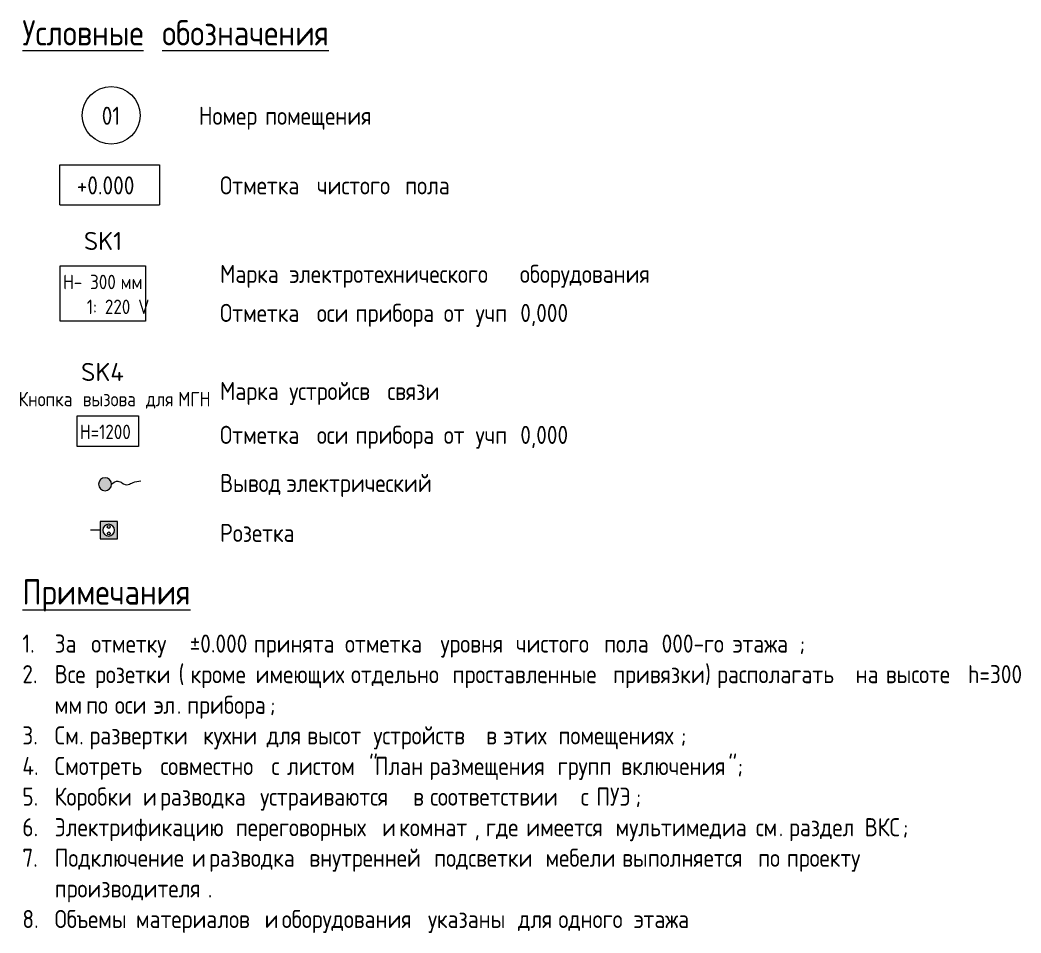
# Model space of a CAD drawing. Header units: millimetres. Extents: x 1322 to 199238, y -8553 to 29000.
# Drawn here: x 1322.2 to 1460.7, y 3029.1 to 3155.3 of the extents above; entities that cross this region are included whole.
import ezdxf

# ---------------------------------------------------------------- set-up
doc = ezdxf.new("R2010")
doc.units = ezdxf.units.MM
doc.layers.add('A-DETL', color=7, linetype='Continuous', lineweight=9)
doc.layers.add('G-ANNO-TEXT', color=7, linetype='Continuous', lineweight=9)
doc.layers.add('A-DETL-GENF-1', color=1, linetype='Continuous', lineweight=9, true_color=0xff0000)
doc.layers.add('G-ANNO-TEXT-1', color=7, linetype='Continuous', lineweight=9, true_color=0x3c3c3c)
doc.styles.add('GOST Common', font='GOST_Common.ttf', dxfattribs={"width": 0.9, "height": 3.5})
doc.styles.add('GOST Common_1', font='GOST_Common.ttf', dxfattribs={"width": 0.9, "height": 2.5})
doc.styles.add('GOST Common_2', font='GOST_Common.ttf', dxfattribs={"width": 0.9, "height": 2})
doc.styles.add('ISOCPEUR_B', font='', dxfattribs={"height": 2.5})
doc.styles.get('ISOCPEUR_B').set_extended_font_data('ISOCPEUR', bold=True)

msp = doc.modelspace()

# ---------------------------------------------------------------- hatches: boundary and pattern name
at = {"layer": 'A-DETL-GENF-1'}
msp.add_hatch(color=256, dxfattribs=at).paths.add_polyline_path([(1333.94, 3090.23), (1334.17, 3090.26), (1334.39, 3090.35), (1334.58, 3090.49), (1334.72, 3090.68), (1334.81, 3090.9), (1334.84, 3091.13), (1334.81, 3091.37), (1334.72, 3091.58), (1334.58, 3091.77), (1334.39, 3091.91), (1334.17, 3092), (1333.94, 3092.03), (1333.71, 3092), (1333.49, 3091.91), (1333.3, 3091.77), (1333.16, 3091.58), (1333.07, 3091.37), (1333.04, 3091.13), (1333.07, 3090.9), (1333.16, 3090.68), (1333.3, 3090.49), (1333.49, 3090.35), (1333.71, 3090.26)])
h = msp.add_hatch(color=256, dxfattribs=at)
h.paths.add_polyline_path([(1333.25, 3083.56), (1335.65, 3083.56), (1335.65, 3085.98), (1333.25, 3085.98), (1333.25, 3083.97)])
h.paths.add_polyline_path([(1334.45, 3083.97), (1334.24, 3083.99), (1334.05, 3084.07), (1333.88, 3084.2), (1333.75, 3084.37), (1333.67, 3084.57), (1333.64, 3084.78), (1333.67, 3084.99), (1333.75, 3085.18), (1333.88, 3085.35), (1334.05, 3085.48), (1334.24, 3085.56), (1334.45, 3085.59), (1334.66, 3085.56), (1334.86, 3085.48), (1335.02, 3085.35), (1335.15, 3085.18), (1335.23, 3084.99), (1335.26, 3084.78), (1335.23, 3084.57), (1335.15, 3084.37), (1335.02, 3084.2), (1334.86, 3084.07), (1334.66, 3083.99)])

# ---------------------------------------------------------------- linework, layer by layer
at = {"layer": 'A-DETL'}
for p, q in [((1327.67, 3135.3), (1341.46, 3135.3)), ((1327.67, 3129.8), (1327.67, 3135.3)), ((1341.46, 3135.3), (1341.46, 3129.8)), ((1327.67, 3129.8), (1341.46, 3129.8)), ((1335.65, 3085.98), (1333.25, 3085.98)), ((1333.25, 3085.98), (1333.25, 3083.56)), ((1335.65, 3083.56), (1335.65, 3085.98)), ((1333.25, 3084.77), (1331.93, 3084.77)), ((1333.25, 3083.56), (1335.65, 3083.56))]:
    msp.add_line(p, q, dxfattribs=at)
for centre, radius in [((1334.79, 3142.16), 4), ((1334.45, 3085.22), 0.2), ((1334.47, 3084.33), 0.2)]:
    msp.add_circle(centre, radius, dxfattribs=at)
for centre, radius, start, end in [((1333.94, 3091.13), 0.902, 0, 180), ((1333.94, 3091.13), 0.902, 180, 0), ((1334.45, 3084.78), 0.81, 0, 180), ((1334.45, 3084.78), 0.81, 180, 0)]:
    msp.add_arc(centre, radius, start, end, dxfattribs=at)
msp.add_open_spline([(1334.84, 3091.13), (1335.51, 3091.8), (1336.52, 3091.22), (1336.89, 3090.85), (1338.07, 3091.54), (1338.89, 3091.62)], degree=3, knots=[0, 0, 0, 0, 0.002878273, 0.006213803, 0.009176589, 0.009176589, 0.009176589, 0.009176589], dxfattribs=at)
at = {"layer": 'G-ANNO-TEXT-1', "flags": 128}
for points in [[(1327.73, 3121.35), (1339.54, 3121.35), (1339.54, 3113.67), (1327.73, 3113.67)], [(1330.07, 3100.61), (1338.55, 3100.61), (1338.55, 3096.37), (1330.07, 3096.37)]]:
    msp.add_lwpolyline(points, close=True, dxfattribs=at)

# ---------------------------------------------------------------- texts
at = {"layer": 'G-ANNO-TEXT', "attachment_point": 1}
for s, insert, char_height, width, style in [('\\LУсловные', (1322.5, 3155.32), 3.5, 22.1506, 'GOST Common'), ('\\L\\fGOST Common|b0|i0|c204|p34|;\\W.9;\\L ', (1340.78, 3155.32), 3.5, 1.2987, 'GOST Common'), ('\\Lобозначения', (1341.85, 3155.32), 3.5, 30.1595, 'GOST Common'), ('01', (1333.48, 3143.35), 2.5, 3.319, 'GOST Common_1'), ('Номер', (1346.92, 3143.35), 2.5, 10.1734, 'GOST Common_1'), ('\\fGOST Common|b0|i0|c204|p34|;\\W.9; ', (1355.31, 3143.35), 2.5, 0.938, 'GOST Common_1'), ('помещения', (1356.09, 3143.35), 2.5, 18.543, 'GOST Common_1'), ('+0.000', (1330.03, 3133.72), 2.5, 10.5342, 'GOST Common_1'), ('Отметка', (1349.86, 3133.72), 2.5, 15.2962, 'GOST Common_1'), ('\\fGOST Common|b0|i0|c204|p34|;\\W.9; ', (1362.48, 3133.72), 2.5, 0.938, 'GOST Common_1'), ('\\fGOST Common|b0|i0|c204|p34|;\\W.9; ', (1374.68, 3133.72), 2.5, 0.938, 'GOST Common_1'), ('\\fGOST Common|b0|i0|c204|p34|;\\W.9; ', (1382.06, 3133.72), 2.5, 0.938, 'GOST Common_1'), ('чистого', (1363.25, 3133.72), 2.5, 13.8532, 'GOST Common_1'), ('пола', (1375.46, 3133.72), 2.5, 8.0089, 'GOST Common_1'), ('SK1', (1331.02, 3126.03), 2.5, 6.5738, 'ISOCPEUR_B'), ('Марка', (1349.86, 3121.48), 2.5, 10.6785, 'GOST Common_1'), ('\\fGOST Common|b0|i0|c204|p34|;\\W.9; ', (1358.67, 3121.48), 2.5, 0.938, 'GOST Common_1'), ('электротехнического', (1359.44, 3121.48), 2.5, 37.7354, 'GOST Common_1'), ('\\fGOST Common|b0|i0|c204|p34|;\\W.9; ', (1390.58, 3121.48), 2.5, 0.938, 'GOST Common_1'), ('оборудования', (1391.35, 3121.48), 2.5, 23.5937, 'GOST Common_1'), ('Отметка', (1349.86, 3116.08), 2.5, 15.2962, 'GOST Common_1'), ('\\fGOST Common|b0|i0|c204|p34|;\\W.9; ', (1362.48, 3116.08), 2.5, 0.938, 'GOST Common_1'), ('оси', (1363.25, 3116.08), 2.5, 5.5557, 'GOST Common_1'), ('\\fGOST Common|b0|i0|c204|p34|;\\W.9; ', (1367.84, 3116.08), 2.5, 0.938, 'GOST Common_1'), ('прибора', (1368.61, 3116.08), 2.5, 13.8532, 'GOST Common_1'), ('\\fGOST Common|b0|i0|c204|p34|;\\W.9; ', (1380.04, 3116.08), 2.5, 0.938, 'GOST Common_1'), ('от', (1380.81, 3116.08), 2.5, 4.4013, 'GOST Common_1'), ('\\fGOST Common|b0|i0|c204|p34|;\\W.9; ', (1384.44, 3116.08), 2.5, 0.938, 'GOST Common_1'), ('учп', (1385.22, 3116.08), 2.5, 5.8443, 'GOST Common_1'), (' 0,000', (1390.04, 3116.08), 2.5, 9.6684, 'GOST Common_1'), ('SK4', (1330.63, 3107.91), 2.5, 7.4557, 'ISOCPEUR_B'), ('Марка', (1349.86, 3105.28), 2.5, 10.6785, 'GOST Common_1'), ('\\fGOST Common|b0|i0|c204|p34|;\\W.9; ', (1358.67, 3105.28), 2.5, 0.938, 'GOST Common_1'), ('устройсв', (1359.44, 3105.28), 2.5, 15.5127, 'GOST Common_1'), ('\\fGOST Common|b0|i0|c204|p34|;\\W.9; ', (1372.24, 3105.28), 2.5, 0.938, 'GOST Common_1'), ('связи', (1373.01, 3105.28), 2.5, 9.3076, 'GOST Common_1'), ('Отметка', (1349.86, 3099.21), 2.5, 15.2962, 'GOST Common_1'), ('\\fGOST Common|b0|i0|c204|p34|;\\W.9; ', (1362.48, 3099.21), 2.5, 0.938, 'GOST Common_1'), ('оси', (1363.25, 3099.21), 2.5, 5.5557, 'GOST Common_1'), ('\\fGOST Common|b0|i0|c204|p34|;\\W.9; ', (1367.84, 3099.21), 2.5, 0.938, 'GOST Common_1'), ('прибора', (1368.61, 3099.21), 2.5, 13.8532, 'GOST Common_1'), ('\\fGOST Common|b0|i0|c204|p34|;\\W.9; ', (1380.04, 3099.21), 2.5, 0.938, 'GOST Common_1'), ('от', (1380.81, 3099.21), 2.5, 4.4013, 'GOST Common_1'), ('\\fGOST Common|b0|i0|c204|p34|;\\W.9; ', (1384.44, 3099.21), 2.5, 0.938, 'GOST Common_1'), ('учп', (1385.22, 3099.21), 2.5, 5.8443, 'GOST Common_1'), (' 0,000', (1390.04, 3099.21), 2.5, 9.6684, 'GOST Common_1'), ('Вывод', (1349.86, 3092.55), 2.5, 10.2456, 'GOST Common_1'), ('\\fGOST Common|b0|i0|c204|p34|;\\W.9; ', (1358.31, 3092.55), 2.5, 0.938, 'GOST Common_1'), ('электрический', (1359.08, 3092.55), 2.5, 25.5418, 'GOST Common_1'), ('Розетка', (1349.86, 3085.65), 2.5, 14.4304, 'GOST Common_1'), ('\\LПримечания', (1322.5, 3077.98), 3.5, 28.4278, 'GOST Common'), ('1.', (1322.5, 3070.34), 2.5, 5.4117, 'GOST Common_1'), ('За', (1326.97, 3070.34), 2.5, 4.257, 'GOST Common_1'), ('отметку', (1332.03, 3070.34), 2.5, 14.8633, 'GOST Common_1'), (' ±0.000 ', (1344.29, 3070.34), 2.5, 12.4101, 'GOST Common_1'), ('принята', (1354.53, 3070.34), 2.5, 14.3582, 'GOST Common_1'), ('\\fGOST Common|b0|i0|c204|p34|;\\W.9; ', (1366.38, 3070.34), 2.5, 0.938, 'GOST Common_1'), ('отметка', (1367.15, 3070.34), 2.5, 15.0797, 'GOST Common_1'), ('\\fGOST Common|b0|i0|c204|p34|;\\W.9; ', (1379.59, 3070.34), 2.5, 0.938, 'GOST Common_1'), ('уровня', (1380.37, 3070.34), 2.5, 11.6886, 'GOST Common_1'), ('\\fGOST Common|b0|i0|c204|p34|;\\W.9; ', (1390.01, 3070.34), 2.5, 0.938, 'GOST Common_1'), ('чистого', (1390.78, 3070.34), 2.5, 13.8532, 'GOST Common_1'), ('\\fGOST Common|b0|i0|c204|p34|;\\W.9; ', (1402.21, 3070.34), 2.5, 0.938, 'GOST Common_1'), ('пола', (1402.99, 3070.34), 2.5, 8.0089, 'GOST Common_1'), (' 000-', (1409.6, 3070.34), 2.5, 8.7304, 'GOST Common_1'), ('го', (1416.8, 3070.34), 2.5, 3.8962, 'GOST Common_1'), ('\\fGOST Common|b0|i0|c204|p34|;\\W.9; ', (1420.01, 3070.34), 2.5, 0.938, 'GOST Common_1'), ('этажа', (1420.79, 3070.34), 2.5, 11.1835, 'GOST Common_1'), ('\\fGOST Common|b0|i0|c204|p34|;\\W.9;;', (1430.01, 3070.34), 2.5, 0.938, 'GOST Common_1'), ('2.', (1322.5, 3066.11), 2.5, 5.4117, 'GOST Common_1'), ('Все', (1326.97, 3066.11), 2.5, 5.8443, 'GOST Common_1'), ('\\fGOST Common|b0|i0|c204|p34|;\\W.9; ', (1331.79, 3066.11), 2.5, 0.938, 'GOST Common_1'), ('розетки', (1332.56, 3066.11), 2.5, 13.9975, 'GOST Common_1'), (' (', (1344.11, 3066.11), 2.5, 2.0203, 'GOST Common_1'), ('кроме', (1345.78, 3066.11), 2.5, 9.957, 'GOST Common_1'), ('\\fGOST Common|b0|i0|c204|p34|;\\W.9; ', (1353.99, 3066.11), 2.5, 0.938, 'GOST Common_1'), ('имеющих', (1354.77, 3066.11), 2.5, 15.0797, 'GOST Common_1'), ('\\fGOST Common|b0|i0|c204|p34|;\\W.9; ', (1367.21, 3066.11), 2.5, 0.938, 'GOST Common_1'), ('отдельно', (1367.98, 3066.11), 2.5, 16.0899, 'GOST Common_1'), ('\\fGOST Common|b0|i0|c204|p34|;\\W.9; ', (1381.26, 3066.11), 2.5, 0.938, 'GOST Common_1'), ('проставленные', (1382.03, 3066.11), 2.5, 25.9747, 'GOST Common_1'), ('\\fGOST Common|b0|i0|c204|p34|;\\W.9; ', (1403.46, 3066.11), 2.5, 0.938, 'GOST Common_1'), ('привязки', (1404.24, 3066.11), 2.5, 15.4405, 'GOST Common_1'), (') ', (1416.98, 3066.11), 2.5, 2.0203, 'GOST Common_1'), ('располагать', (1418.64, 3066.11), 2.5, 22.2949, 'GOST Common_1'), ('\\fGOST Common|b0|i0|c204|p34|;\\W.9; ', (1437.04, 3066.11), 2.5, 0.938, 'GOST Common_1'), ('на', (1437.81, 3066.11), 2.5, 4.1127, 'GOST Common_1'), ('\\fGOST Common|b0|i0|c204|p34|;\\W.9; ', (1441.21, 3066.11), 2.5, 0.938, 'GOST Common_1'), ('высоте', (1441.98, 3066.11), 2.5, 12.1215, 'GOST Common_1'), (' h=300 ', (1451.98, 3066.11), 2.5, 11.6165, 'GOST Common_1'), ('мм', (1326.97, 3061.87), 2.5, 4.3291, 'GOST Common_1'), ('\\fGOST Common|b0|i0|c204|p34|;\\W.9; ', (1330.54, 3061.87), 2.5, 0.938, 'GOST Common_1'), ('по', (1331.31, 3061.87), 2.5, 3.8962, 'GOST Common_1'), ('\\fGOST Common|b0|i0|c204|p34|;\\W.9; ', (1334.53, 3061.87), 2.5, 0.938, 'GOST Common_1'), ('оси', (1335.3, 3061.87), 2.5, 5.5557, 'GOST Common_1'), ('\\fGOST Common|b0|i0|c204|p34|;\\W.9; ', (1339.88, 3061.87), 2.5, 0.938, 'GOST Common_1'), ('эл', (1340.66, 3061.87), 2.5, 3.8962, 'GOST Common_1'), ('прибора', (1345.3, 3061.87), 2.5, 13.8532, 'GOST Common_1'), ('. ', (1343.87, 3061.87), 2.5, 1.7316, 'GOST Common_1'), ('; ', (1356.73, 3061.87), 2.5, 1.8759, 'GOST Common_1'), ('3.', (1322.5, 3057.64), 2.5, 5.4117, 'GOST Common_1'), ('См', (1326.97, 3057.64), 2.5, 4.1127, 'GOST Common_1'), ('развертки', (1331.79, 3057.64), 2.5, 18.1101, 'GOST Common_1'), ('\\fGOST Common|b0|i0|c204|p34|;\\W.9; ', (1346.73, 3057.64), 2.5, 0.938, 'GOST Common_1'), ('кухни', (1347.5, 3057.64), 2.5, 9.7405, 'GOST Common_1'), ('\\fGOST Common|b0|i0|c204|p34|;\\W.9; ', (1355.54, 3057.64), 2.5, 0.938, 'GOST Common_1'), ('для', (1356.31, 3057.64), 2.5, 5.8443, 'GOST Common_1'), ('\\fGOST Common|b0|i0|c204|p34|;\\W.9; ', (1361.14, 3057.64), 2.5, 0.938, 'GOST Common_1'), ('высот', (1361.91, 3057.64), 2.5, 10.1734, 'GOST Common_1'), ('\\fGOST Common|b0|i0|c204|p34|;\\W.9; ', (1370.3, 3057.64), 2.5, 0.938, 'GOST Common_1'), ('устройств', (1371.08, 3057.64), 2.5, 17.9658, 'GOST Common_1'), ('\\fGOST Common|b0|i0|c204|p34|;\\W.9; ', (1385.9, 3057.64), 2.5, 0.938, 'GOST Common_1'), ('\\fGOST Common|b0|i0|c204|p34|;\\W.9;в', (1386.68, 3057.64), 2.5, 1.9481, 'GOST Common_1'), ('\\fGOST Common|b0|i0|c204|p34|;\\W.9; ', (1388.28, 3057.64), 2.5, 0.938, 'GOST Common_1'), ('этих', (1389.06, 3057.64), 2.5, 8.2975, 'GOST Common_1'), ('\\fGOST Common|b0|i0|c204|p34|;\\W.9; ', (1395.9, 3057.64), 2.5, 0.938, 'GOST Common_1'), ('помещениях', (1396.68, 3057.64), 2.5, 20.4911, 'GOST Common_1'), ('\\fGOST Common|b0|i0|c204|p34|;\\W.9;;', (1413.58, 3057.64), 2.5, 0.938, 'GOST Common_1'), ('. ', (1330.36, 3057.64), 2.5, 1.7316, 'GOST Common_1'), ('4.', (1322.5, 3053.41), 2.5, 5.4117, 'GOST Common_1'), ('Смотреть', (1326.97, 3053.41), 2.5, 16.8114, 'GOST Common_1'), ('\\fGOST Common|b0|i0|c204|p34|;\\W.9; ', (1340.84, 3053.41), 2.5, 0.938, 'GOST Common_1'), ('\\fGOST Common|b0|i0|c204|p34|;\\W.9; ', (1356.2, 3053.41), 2.5, 0.938, 'GOST Common_1'), ('\\fGOST Common|b0|i0|c204|p34|;\\W.9; ', (1358.34, 3053.41), 2.5, 0.938, 'GOST Common_1'), (' "', (1369.11, 3053.41), 2.5, 2.5975, 'GOST Common_1'), ('План', (1371.26, 3053.41), 2.5, 8.2253, 'GOST Common_1'), ('\\fGOST Common|b0|i0|c204|p34|;\\W.9; ', (1378.04, 3053.41), 2.5, 0.938, 'GOST Common_1'), ('размещения', (1378.82, 3053.41), 2.5, 20.5633, 'GOST Common_1'), ('\\fGOST Common|b0|i0|c204|p34|;\\W.9; ', (1395.78, 3053.41), 2.5, 0.938, 'GOST Common_1'), ('\\fGOST Common|b0|i0|c204|p34|;\\W.9; ', (1404.59, 3053.41), 2.5, 0.938, 'GOST Common_1'), ('";', (1420.19, 3053.41), 2.5, 2.5975, 'GOST Common_1'), ('совместно', (1341.61, 3053.41), 2.5, 17.6772, 'GOST Common_1'), ('\\fGOST Common|b0|i0|c204|p34|;\\W.9;с', (1356.97, 3053.41), 2.5, 1.6595, 'GOST Common_1'), ('листом', (1359.11, 3053.41), 2.5, 12.1215, 'GOST Common_1'), ('групп', (1396.56, 3053.41), 2.5, 9.7405, 'GOST Common_1'), ('включения', (1405.37, 3053.41), 2.5, 17.9658, 'GOST Common_1'), ('5.', (1322.5, 3049.17), 2.5, 5.4117, 'GOST Common_1'), ('Коробки', (1326.97, 3049.17), 2.5, 13.8532, 'GOST Common_1'), ('\\fGOST Common|b0|i0|c204|p34|;\\W.9; ', (1338.4, 3049.17), 2.5, 0.938, 'GOST Common_1'), ('\\fGOST Common|b0|i0|c204|p34|;\\W.9; ', (1340.78, 3049.17), 2.5, 0.938, 'GOST Common_1'), ('разводка', (1341.55, 3049.17), 2.5, 15.8734, 'GOST Common_1'), ('\\fGOST Common|b0|i0|c204|p34|;\\W.9; ', (1354.65, 3049.17), 2.5, 0.938, 'GOST Common_1'), ('\\fGOST Common|b0|i0|c204|p34|;\\W.9; ', (1375.78, 3049.17), 2.5, 0.938, 'GOST Common_1'), ('\\fGOST Common|b0|i0|c204|p34|;\\W.9; ', (1378.16, 3049.17), 2.5, 0.938, 'GOST Common_1'), ('\\fGOST Common|b0|i0|c204|p34|;\\W.9; ', (1399, 3049.17), 2.5, 0.938, 'GOST Common_1'), ('\\fGOST Common|b0|i0|c204|p34|;\\W.9; ', (1401.14, 3049.17), 2.5, 0.938, 'GOST Common_1'), ('ПУЭ', (1401.92, 3049.17), 2.5, 6.5658, 'GOST Common_1'), ('\\fGOST Common|b0|i0|c204|p34|;\\W.9;и', (1339.17, 3049.17), 2.5, 1.9481, 'GOST Common_1'), ('устраиваются', (1355.42, 3049.17), 2.5, 24.6759, 'GOST Common_1'), ('\\fGOST Common|b0|i0|c204|p34|;\\W.9;в', (1376.56, 3049.17), 2.5, 1.9481, 'GOST Common_1'), ('соответствии', (1378.94, 3049.17), 2.5, 24.3152, 'GOST Common_1'), ('\\fGOST Common|b0|i0|c204|p34|;\\W.9;с', (1399.77, 3049.17), 2.5, 1.6595, 'GOST Common_1'), ('\\fGOST Common|b0|i0|c204|p34|;\\W.9;;', (1407.33, 3049.17), 2.5, 0.938, 'GOST Common_1'), ('6.', (1322.5, 3044.94), 2.5, 5.4117, 'GOST Common_1'), ('Электрификацию', (1326.97, 3044.94), 2.5, 29.438, 'GOST Common_1'), ('\\fGOST Common|b0|i0|c204|p34|;\\W.9; ', (1351.25, 3044.94), 2.5, 0.938, 'GOST Common_1'), ('\\fGOST Common|b0|i0|c204|p34|;\\W.9; ', (1371.5, 3044.94), 2.5, 0.938, 'GOST Common_1'), ('\\fGOST Common|b0|i0|c204|p34|;\\W.9; ', (1373.88, 3044.94), 2.5, 0.938, 'GOST Common_1'), ('\\fGOST Common|b0|i0|c204|p34|;\\W.9; ', (1391.44, 3044.94), 2.5, 0.938, 'GOST Common_1'), ('\\fGOST Common|b0|i0|c204|p34|;\\W.9; ', (1403.82, 3044.94), 2.5, 0.938, 'GOST Common_1'), ('\\fGOST Common|b0|i0|c204|p34|;\\W.9; ', (1423.23, 3044.94), 2.5, 0.938, 'GOST Common_1'), ('раздел', (1428.59, 3044.94), 2.5, 11.7608, 'GOST Common_1'), ('\\fGOST Common|b0|i0|c204|p34|;\\W.9; ', (1438.29, 3044.94), 2.5, 0.938, 'GOST Common_1'), ('ВКС', (1439.06, 3044.94), 2.5, 6.3494, 'GOST Common_1'), ('переговорных', (1352.03, 3044.94), 2.5, 23.5937, 'GOST Common_1'), ('\\fGOST Common|b0|i0|c204|p34|;\\W.9;и', (1372.27, 3044.94), 2.5, 1.9481, 'GOST Common_1'), ('комнат', (1374.65, 3044.94), 2.5, 12.6266, 'GOST Common_1'), ('где', (1386.62, 3044.94), 2.5, 5.8443, 'GOST Common_1'), ('имеется', (1392.21, 3044.94), 2.5, 14.0696, 'GOST Common_1'), ('мультимедиа', (1404.59, 3044.94), 2.5, 22.5835, 'GOST Common_1'), ('см', (1424, 3044.94), 2.5, 3.824, 'GOST Common_1'), ('\\fGOST Common|b0|i0|c204|p34|;\\W.9;;', (1444.3, 3044.94), 2.5, 0.938, 'GOST Common_1'), (', ', (1385.07, 3044.94), 2.5, 1.8759, 'GOST Common_1'), ('. ', (1427.16, 3044.94), 2.5, 1.7316, 'GOST Common_1'), ('7.', (1322.5, 3040.71), 2.5, 5.4117, 'GOST Common_1'), ('Подключение', (1326.97, 3040.71), 2.5, 22.0785, 'GOST Common_1'), ('\\fGOST Common|b0|i0|c204|p34|;\\W.9; ', (1345.18, 3040.71), 2.5, 0.938, 'GOST Common_1'), ('\\fGOST Common|b0|i0|c204|p34|;\\W.9; ', (1347.56, 3040.71), 2.5, 0.938, 'GOST Common_1'), ('разводка', (1348.34, 3040.71), 2.5, 15.8734, 'GOST Common_1'), ('\\fGOST Common|b0|i0|c204|p34|;\\W.9; ', (1361.43, 3040.71), 2.5, 0.938, 'GOST Common_1'), ('внутренней', (1362.21, 3040.71), 2.5, 19.9861, 'GOST Common_1'), ('\\fGOST Common|b0|i0|c204|p34|;\\W.9; ', (1378.7, 3040.71), 2.5, 0.938, 'GOST Common_1'), ('\\fGOST Common|b0|i0|c204|p34|;\\W.9; ', (1394.12, 3040.71), 2.5, 0.938, 'GOST Common_1'), ('мебели', (1394.89, 3040.71), 2.5, 11.9051, 'GOST Common_1'), ('\\fGOST Common|b0|i0|c204|p34|;\\W.9; ', (1404.71, 3040.71), 2.5, 0.938, 'GOST Common_1'), ('\\fGOST Common|b0|i0|c204|p34|;\\W.9; ', (1423.53, 3040.71), 2.5, 0.938, 'GOST Common_1'), ('\\fGOST Common|b0|i0|c204|p34|;\\W.9; ', (1427.51, 3040.71), 2.5, 0.938, 'GOST Common_1'), ('\\fGOST Common|b0|i0|c204|p34|;\\W.9; ', (1439.96, 3040.71), 2.5, 0.938, 'GOST Common_1'), ('\\fGOST Common|b0|i0|c204|p34|;\\W.9;и', (1345.96, 3040.71), 2.5, 1.9481, 'GOST Common_1'), ('подсветки', (1379.47, 3040.71), 2.5, 17.7494, 'GOST Common_1'), ('выполняется', (1405.49, 3040.71), 2.5, 21.862, 'GOST Common_1'), ('по', (1424.3, 3040.71), 2.5, 3.8962, 'GOST Common_1'), ('проекту', (1428.29, 3040.71), 2.5, 14.1418, 'GOST Common_1'), ('производителя', (1326.97, 3036.47), 2.5, 25.6861, 'GOST Common_1'), ('\\fGOST Common|b0|i0|c204|p34|;\\W.9;.', (1348.16, 3036.47), 2.5, 0.7937, 'GOST Common_1'), ('8.', (1322.5, 3032.24), 2.5, 5.4117, 'GOST Common_1'), ('Объемы', (1326.97, 3032.24), 2.5, 12.6987, 'GOST Common_1'), ('\\fGOST Common|b0|i0|c204|p34|;\\W.9; ', (1337.44, 3032.24), 2.5, 0.938, 'GOST Common_1'), ('\\fGOST Common|b0|i0|c204|p34|;\\W.9; ', (1355.24, 3032.24), 2.5, 0.938, 'GOST Common_1'), ('\\fGOST Common|b0|i0|c204|p34|;\\W.9; ', (1357.62, 3032.24), 2.5, 0.938, 'GOST Common_1'), ('оборудования', (1358.4, 3032.24), 2.5, 23.5937, 'GOST Common_1'), ('\\fGOST Common|b0|i0|c204|p34|;\\W.9; ', (1377.87, 3032.24), 2.5, 0.938, 'GOST Common_1'), ('\\fGOST Common|b0|i0|c204|p34|;\\W.9; ', (1390.31, 3032.24), 2.5, 0.938, 'GOST Common_1'), ('\\fGOST Common|b0|i0|c204|p34|;\\W.9; ', (1395.9, 3032.24), 2.5, 0.938, 'GOST Common_1'), ('\\fGOST Common|b0|i0|c204|p34|;\\W.9; ', (1406.32, 3032.24), 2.5, 0.938, 'GOST Common_1'), ('\\fGOST Common|b0|i0|c204|p34|;\\W.9; ', (1416.32, 3032.24), 2.5, 0.938, 'GOST Common_1'), ('материалов', (1338.22, 3032.24), 2.5, 20.6354, 'GOST Common_1'), ('\\fGOST Common|b0|i0|c204|p34|;\\W.9;и', (1356.02, 3032.24), 2.5, 1.9481, 'GOST Common_1'), ('указаны', (1378.64, 3032.24), 2.5, 14.1418, 'GOST Common_1'), ('для', (1391.08, 3032.24), 2.5, 5.8443, 'GOST Common_1'), ('одного', (1396.68, 3032.24), 2.5, 11.6886, 'GOST Common_1'), ('этажа', (1407.1, 3032.24), 2.5, 11.1835, 'GOST Common_1')]:
    msp.add_mtext(s, dxfattribs=dict(at, insert=insert, char_height=char_height, width=width, style=style))
at = {"layer": 'G-ANNO-TEXT-1', "char_height": 2, "attachment_point": 1, "style": 'GOST Common_2'}
for s, insert, width in [('\\fGOST Common|b0|i0|c204|p34|;\\W.9;Н', (1328.13, 3120.11), 1.8038), ('- 300 ', (1329.61, 3120.11), 7.8646), ('мм', (1336.1, 3120.11), 3.6076), ('   1: 220 V', (1328.13, 3116.67), 12.4823), ('Кнопка', (1321.98, 3103.91), 9.957), ('\\fGOST Common|b0|i0|c204|p34|;\\W.9; ', (1330.19, 3103.91), 0.7937), ('вызова', (1330.85, 3103.91), 9.8127), ('\\fGOST Common|b0|i0|c204|p34|;\\W.9; ', (1338.94, 3103.91), 0.7937), ('для', (1339.6, 3103.91), 4.6177), ('\\fGOST Common|b0|i0|c204|p34|;\\W.9; ', (1343.41, 3103.91), 0.7937), ('МГН', (1344.06, 3103.91), 5.4114), ('H=1200', (1330.47, 3099.37), 9.2354)]:
    msp.add_mtext(s, dxfattribs=dict(at, insert=insert, width=width))

doc.saveas('drawing.dxf')
